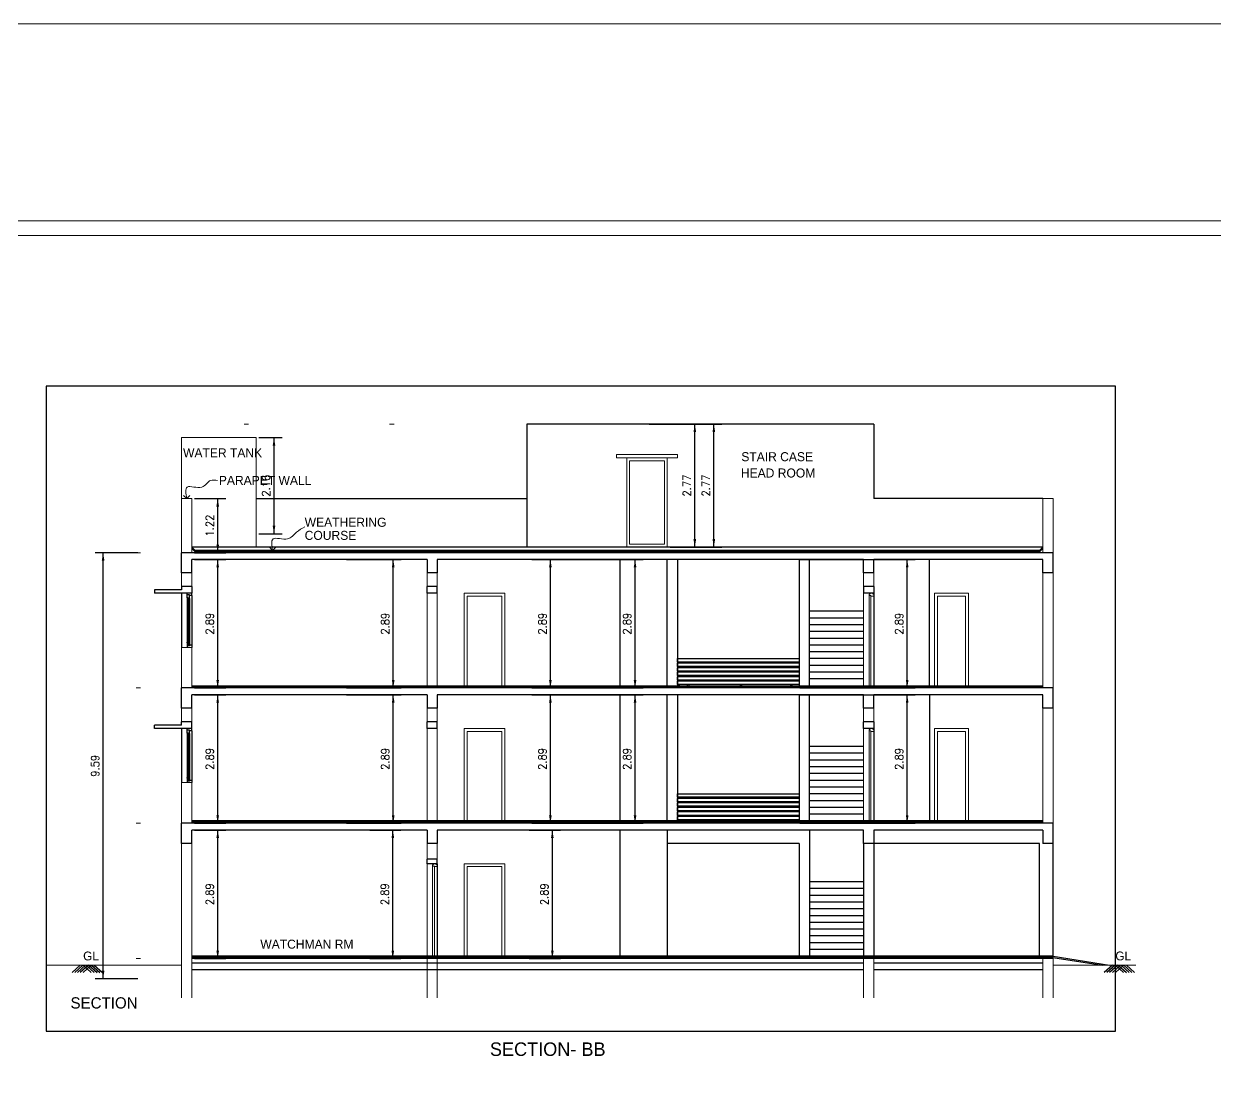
# Model space of a CAD drawing. Header units: metres. Extents: x -892 to 936, y 804 to 869.
# Drawn here: x 867.35 to 894.15, y 844.91 to 868.54 of the extents above; entities that cross this region are included whole.
import ezdxf
from ezdxf.enums import TextEntityAlignment as Align

# ---------------------------------------------------------------- set-up
doc = ezdxf.new("R2010")
doc.units = ezdxf.units.M
doc.header["$MEASUREMENT"] = 0
doc.linetypes.add('DASHED', pattern=[19.05, 12.7, -6.35])
doc.linetypes.add('DOT2', pattern=[3.175, 0, -3.175])
doc.layers.get('0').update_dxf_attribs({"lineweight": 0})
for name, color, linetype in [('BLK_1_FLR_0_REGULAR_ROOM_1', 117, 'Continuous'), ('BLK_1_FLR_0_REGULAR_ROOM_2', 117, 'Continuous'), ('BLK_1_FLR_0_REGULAR_ROOM_3', 117, 'Continuous'), ('BLK_1_FLR_1_AC_ROOM_1', 117, 'Continuous'), ('BLK_1_FLR_1_AC_ROOM_2', 117, 'Continuous'), ('BLK_1_FLR_1_REGULAR_ROOM_1', 117, 'Continuous'), ('BLK_1_FLR_1_WC_BATH_HT', 223, 'Continuous'), ('BLK_1_FLR_2_AC_ROOM_1', 117, 'Continuous'), ('BLK_1_FLR_2_AC_ROOM_2', 117, 'Continuous'), ('BLK_1_FLR_2_REGULAR_ROOM_1', 117, 'Continuous'), ('BLK_1_FLR_2_WC_BATH_HT', 223, 'Continuous'), ('BLK_1_HT_OF_BLDG', 5, 'Continuous'), ('BLK_1_PARAPET_HT', 233, 'Continuous'), ('BLK_1_ROOF_WATER_TANK_HT', 235, 'Continuous'), ('BLK_1_SECTION', 66, 'Continuous'), ('BLK_1_STAIR_HEADROOM', 55, 'Continuous'), ('COLUMN', 2, 'Continuous'), ('elev 1', 251, 'Continuous'), ('Elevaattiioonn', 251, 'Continuous'), ('floor finish', 251, 'Continuous'), ('glass', 4, 'Continuous'), ('RAILING', 251, 'Continuous'), ('RCC', 2, 'Continuous'), ('SCH.TEXT', 7, 'DASHED'), ('STEPS', 250, 'Continuous'), ('WIN', 252, 'Continuous')]:
    doc.layers.add(name, color=color, linetype=linetype)
for name, color, linetype, lineweight in [('BLK_1_FLR_1_KITCHE', 163, 'Continuous', 0), ('BLK_1_FLR_2_KITCHEN', 163, 'Continuous', 0), ('BLK_1_MUMTY_HT', 83, 'Continuous', 0), ('DIM', 3, 'Continuous', 0), ('DOOR', 8, 'Continuous', 0), ('ELEV', 252, 'Continuous', 0), ('TEXT', 7, 'Continuous', 0), ('TITLE', 222, 'Continuous', 0), ('wall', 7, 'Continuous', 0)]:
    doc.layers.add(name, color=color, linetype=linetype, lineweight=lineweight)
doc.styles.add('dm', font='dm')
doc.styles.add('ed', font='ed')
doc.styles.get("Standard").update_dxf_attribs({"font": 'standard'})
doc.styles.add('uatext', font='uatext')
doc.styles.add('usa text', font='usa text')
doc.dimstyles.get("Standard").update_dxf_attribs({"dimtxt": 0.18, "dimasz": 0.18, "dimexe": 0.18, "dimexo": 0.0625, "dimgap": 0.09, "dimtad": 0, "dimtoh": 1, "dimzin": 0, "dimdsep": 46, "dimtxsty": 'dm', "dimcen": 0.09, "dimadec": 0, "dimazin": 0, "dimtfac": 1, "dimtdec": 4, "dimtofl": 0, "dimtmove": 0, "dimatfit": 3, "dimfxl": 0, "dimtolj": 1, "dimtzin": 0, "dimarcsym": 0})

# ---------------------------------------------------------------- blocks, each defined once
blk = doc.blocks.new('A$C78393082')
at = {"layer": 'wall', "color": 45}
for points in [[(2.24, 0), (0.25, 1.99)], [(2.24, 0), (4.23, 1.99)]]:
    blk.add_lwpolyline(points, dxfattribs=at)
blk = doc.blocks.new('imaxhinge')
at = {"layer": 'wall', "color": 250}
for p, q in [((0, 0.4), (-6, 0.4)), ((-6, 0.4), (-6, -0.4)), ((-0.1, 0.4), (-0.1, -0.4)), ((0, 0.4), (0, -0.4)), ((0, -0.4), (-6, -0.4))]:
    blk.add_line(p, q, dxfattribs=at)
blk = doc.blocks.new('*D314')
at = {"layer": 'BLK_1_HT_OF_BLDG', "color": 0, "linetype": 'ByBlock', "lineweight": -2}
for p, q in [((869.913, 856.632), (868.952, 856.632)), ((869.132, 847.039), (869.132, 856.632)), ((869.913, 847.039), (868.952, 847.039))]:
    blk.add_line(p, q, dxfattribs=at)
for points in [[(869.132, 856.632), (869.162, 856.452), (869.102, 856.452)], [(869.132, 847.039), (869.102, 847.219), (869.162, 847.219)]]:
    blk.add_solid(points, dxfattribs=at)
at = {"layer": 'BLK_1_HT_OF_BLDG', "color": 0, "linetype": 'Continuous', "lineweight": -2, "insert": (868.952, 851.835), "char_height": 0.18, "width": 0.42, "attachment_point": 5, "rotation": 90}
blk.add_mtext('9.59', dxfattribs=at)
blk = doc.blocks.new('*D187')
at = {"layer": 'BLK_1_STAIR_HEADROOM', "color": 0, "linetype": 'ByBlock', "lineweight": -2}
for p, q in [((881.887, 859.525), (882.624, 859.525)), ((882.444, 856.759), (882.444, 859.525)), ((881.887, 856.759), (882.624, 856.759))]:
    blk.add_line(p, q, dxfattribs=at)
for points in [[(882.444, 859.525), (882.474, 859.345), (882.414, 859.345)], [(882.444, 856.759), (882.414, 856.939), (882.474, 856.939)]]:
    blk.add_solid(points, dxfattribs=at)
at = {"layer": 'BLK_1_STAIR_HEADROOM', "color": 0, "linetype": 'Continuous', "lineweight": -2, "insert": (882.264, 858.142), "char_height": 0.18, "width": 0.42, "attachment_point": 5, "rotation": 90}
blk.add_mtext('2.77', dxfattribs=at)
blk = doc.blocks.new('*D295')
at = {"layer": 'BLK_1_FLR_0_REGULAR_ROOM_1', "color": 0, "linetype": 'ByBlock', "lineweight": -2}
for p, q in [((871.19, 850.389), (871.89, 850.389)), ((871.71, 847.496), (871.71, 850.389)), ((871.19, 847.496), (871.89, 847.496))]:
    blk.add_line(p, q, dxfattribs=at)
for points in [[(871.71, 850.389), (871.74, 850.209), (871.68, 850.209)], [(871.71, 847.496), (871.68, 847.676), (871.74, 847.676)]]:
    blk.add_solid(points, dxfattribs=at)
at = {"layer": 'BLK_1_FLR_0_REGULAR_ROOM_1', "color": 0, "linetype": 'Continuous', "lineweight": -2, "insert": (871.53, 848.942), "char_height": 0.18, "width": 0.42, "attachment_point": 5, "rotation": 90}
blk.add_mtext('2.89', dxfattribs=at)
blk = doc.blocks.new('*D56')
at = {"layer": 'BLK_1_FLR_1_REGULAR_ROOM_1', "color": 0, "linetype": 'ByBlock', "lineweight": -2}
for p, q in [((871.19, 853.434), (871.89, 853.434)), ((871.71, 850.541), (871.71, 853.434)), ((871.19, 850.541), (871.89, 850.541))]:
    blk.add_line(p, q, dxfattribs=at)
for points in [[(871.71, 853.434), (871.74, 853.254), (871.68, 853.254)], [(871.71, 850.541), (871.68, 850.721), (871.74, 850.721)]]:
    blk.add_solid(points, dxfattribs=at)
at = {"layer": 'BLK_1_FLR_1_REGULAR_ROOM_1', "color": 0, "linetype": 'Continuous', "lineweight": -2, "insert": (871.53, 851.988), "char_height": 0.18, "width": 0.42, "attachment_point": 5, "rotation": 90}
blk.add_mtext('2.89', dxfattribs=at)
blk = doc.blocks.new('*D120')
at = {"layer": 'BLK_1_FLR_2_REGULAR_ROOM_1', "color": 0, "linetype": 'ByBlock', "lineweight": -2}
for p, q in [((871.19, 856.48), (871.89, 856.48)), ((871.71, 853.587), (871.71, 856.48)), ((871.19, 853.587), (871.89, 853.587))]:
    blk.add_line(p, q, dxfattribs=at)
for points in [[(871.71, 856.48), (871.74, 856.3), (871.68, 856.3)], [(871.71, 853.587), (871.68, 853.767), (871.74, 853.767)]]:
    blk.add_solid(points, dxfattribs=at)
at = {"layer": 'BLK_1_FLR_2_REGULAR_ROOM_1', "color": 0, "linetype": 'Continuous', "lineweight": -2, "insert": (871.53, 855.033), "char_height": 0.18, "width": 0.42, "attachment_point": 5, "rotation": 90}
blk.add_mtext('2.89', dxfattribs=at)
blk = doc.blocks.new('*D346')
at = {"layer": 'BLK_1_PARAPET_HT', "color": 0, "linetype": 'ByBlock', "lineweight": -2}
for p, q in [((871.19, 857.85), (871.89, 857.85)), ((871.71, 856.632), (871.71, 857.85)), ((871.19, 856.632), (871.89, 856.632))]:
    blk.add_line(p, q, dxfattribs=at)
for points in [[(871.71, 857.85), (871.74, 857.67), (871.68, 857.67)], [(871.71, 856.632), (871.68, 856.812), (871.74, 856.812)]]:
    blk.add_solid(points, dxfattribs=at)
at = {"layer": 'BLK_1_PARAPET_HT', "color": 0, "linetype": 'Continuous', "lineweight": -2, "insert": (871.53, 857.241), "char_height": 0.18, "width": 0.38, "attachment_point": 5, "rotation": 90}
blk.add_mtext('1.22', dxfattribs=at)
blk = doc.blocks.new('*D54')
at = {"layer": 'BLK_1_FLR_1_KITCHE', "color": 0, "linetype": 'ByBlock', "lineweight": -2}
for p, q in [((874.608, 853.434), (875.839, 853.434)), ((875.659, 850.541), (875.659, 853.434)), ((874.608, 850.541), (875.839, 850.541))]:
    blk.add_line(p, q, dxfattribs=at)
for points in [[(875.659, 853.434), (875.689, 853.254), (875.629, 853.254)], [(875.659, 850.541), (875.629, 850.721), (875.689, 850.721)]]:
    blk.add_solid(points, dxfattribs=at)
at = {"layer": 'BLK_1_FLR_1_KITCHE', "color": 0, "linetype": 'Continuous', "lineweight": -2, "insert": (875.479, 851.988), "char_height": 0.18, "width": 0.42, "attachment_point": 5, "rotation": 90}
blk.add_mtext('2.89', dxfattribs=at)
blk = doc.blocks.new('*D171')
at = {"layer": 'BLK_1_FLR_2_KITCHEN', "color": 0, "linetype": 'ByBlock', "lineweight": -2}
for p, q in [((874.608, 856.48), (875.839, 856.48)), ((875.659, 853.587), (875.659, 856.48)), ((874.608, 853.587), (875.839, 853.587))]:
    blk.add_line(p, q, dxfattribs=at)
for points in [[(875.659, 856.48), (875.689, 856.3), (875.629, 856.3)], [(875.659, 853.587), (875.629, 853.767), (875.689, 853.767)]]:
    blk.add_solid(points, dxfattribs=at)
at = {"layer": 'BLK_1_FLR_2_KITCHEN', "color": 0, "linetype": 'Continuous', "lineweight": -2, "insert": (875.479, 855.033), "char_height": 0.18, "width": 0.42, "attachment_point": 5, "rotation": 90}
blk.add_mtext('2.89', dxfattribs=at)
blk = doc.blocks.new('*D261')
at = {"layer": 'BLK_1_ROOF_WATER_TANK_HT', "color": 0, "linetype": 'ByBlock', "lineweight": -2}
for p, q in [((872.636, 859.221), (873.157, 859.221)), ((872.977, 857.059), (872.977, 859.221)), ((872.636, 857.059), (873.157, 857.059))]:
    blk.add_line(p, q, dxfattribs=at)
for points in [[(872.977, 859.221), (873.007, 859.041), (872.947, 859.041)], [(872.977, 857.059), (872.947, 857.239), (873.007, 857.239)]]:
    blk.add_solid(points, dxfattribs=at)
at = {"layer": 'BLK_1_ROOF_WATER_TANK_HT', "color": 0, "linetype": 'Continuous', "lineweight": -2, "insert": (872.797, 858.14), "char_height": 0.18, "width": 0.38, "attachment_point": 5, "rotation": 90}
blk.add_mtext('2.16', dxfattribs=at)
blk = doc.blocks.new('*D135')
at = {"layer": 'BLK_1_FLR_1_WC_BATH_HT', "color": 0, "linetype": 'ByBlock', "lineweight": -2}
for p, q in [((878.776, 853.434), (879.375, 853.434)), ((879.195, 850.541), (879.195, 853.434)), ((878.776, 850.541), (879.375, 850.541))]:
    blk.add_line(p, q, dxfattribs=at)
for points in [[(879.195, 853.434), (879.225, 853.254), (879.165, 853.254)], [(879.195, 850.541), (879.165, 850.721), (879.225, 850.721)]]:
    blk.add_solid(points, dxfattribs=at)
at = {"layer": 'BLK_1_FLR_1_WC_BATH_HT', "color": 0, "linetype": 'Continuous', "lineweight": -2, "insert": (879.015, 851.988), "char_height": 0.18, "width": 0.42, "attachment_point": 5, "rotation": 90}
blk.add_mtext('2.89', dxfattribs=at)
blk = doc.blocks.new('*D324')
at = {"layer": 'BLK_1_FLR_2_WC_BATH_HT', "color": 0, "linetype": 'ByBlock', "lineweight": -2}
for p, q in [((878.776, 856.48), (879.375, 856.48)), ((879.195, 853.587), (879.195, 856.48)), ((878.776, 853.587), (879.375, 853.587))]:
    blk.add_line(p, q, dxfattribs=at)
for points in [[(879.195, 856.48), (879.225, 856.3), (879.165, 856.3)], [(879.195, 853.587), (879.165, 853.767), (879.225, 853.767)]]:
    blk.add_solid(points, dxfattribs=at)
at = {"layer": 'BLK_1_FLR_2_WC_BATH_HT', "color": 0, "linetype": 'Continuous', "lineweight": -2, "insert": (879.015, 855.033), "char_height": 0.18, "width": 0.42, "attachment_point": 5, "rotation": 90}
blk.add_mtext('2.89', dxfattribs=at)
blk = doc.blocks.new('*D38')
at = {"layer": 'BLK_1_FLR_2_AC_ROOM_1', "color": 0, "linetype": 'ByBlock', "lineweight": -2}
for p, q in [((879.135, 856.48), (881.28, 856.48)), ((881.1, 853.587), (881.1, 856.48)), ((879.135, 853.587), (881.28, 853.587))]:
    blk.add_line(p, q, dxfattribs=at)
for points in [[(881.1, 856.48), (881.13, 856.3), (881.07, 856.3)], [(881.1, 853.587), (881.07, 853.767), (881.13, 853.767)]]:
    blk.add_solid(points, dxfattribs=at)
at = {"layer": 'BLK_1_FLR_2_AC_ROOM_1', "color": 0, "linetype": 'Continuous', "lineweight": -2, "insert": (880.92, 855.033), "char_height": 0.18, "width": 0.42, "attachment_point": 5, "rotation": 90}
blk.add_mtext('2.89', dxfattribs=at)
blk = doc.blocks.new('*D106')
at = {"layer": 'BLK_1_FLR_2_AC_ROOM_2', "color": 0, "linetype": 'ByBlock', "lineweight": -2}
for p, q in [((884.81, 856.48), (887.402, 856.48)), ((887.222, 853.587), (887.222, 856.48)), ((884.81, 853.587), (887.402, 853.587))]:
    blk.add_line(p, q, dxfattribs=at)
for points in [[(887.222, 856.48), (887.252, 856.3), (887.192, 856.3)], [(887.222, 853.587), (887.192, 853.767), (887.252, 853.767)]]:
    blk.add_solid(points, dxfattribs=at)
at = {"layer": 'BLK_1_FLR_2_AC_ROOM_2', "color": 0, "linetype": 'Continuous', "lineweight": -2, "insert": (887.042, 855.033), "char_height": 0.18, "width": 0.42, "attachment_point": 5, "rotation": 90}
blk.add_mtext('2.89', dxfattribs=at)
blk = doc.blocks.new('*D287')
at = {"layer": 'BLK_1_FLR_1_AC_ROOM_1', "color": 0, "linetype": 'ByBlock', "lineweight": -2}
for p, q in [((879.135, 853.434), (881.28, 853.434)), ((881.1, 850.541), (881.1, 853.434)), ((879.135, 850.541), (881.28, 850.541))]:
    blk.add_line(p, q, dxfattribs=at)
for points in [[(881.1, 853.434), (881.13, 853.254), (881.07, 853.254)], [(881.1, 850.541), (881.07, 850.721), (881.13, 850.721)]]:
    blk.add_solid(points, dxfattribs=at)
at = {"layer": 'BLK_1_FLR_1_AC_ROOM_1', "color": 0, "linetype": 'Continuous', "lineweight": -2, "insert": (880.92, 851.988), "char_height": 0.18, "width": 0.42, "attachment_point": 5, "rotation": 90}
blk.add_mtext('2.89', dxfattribs=at)
blk = doc.blocks.new('*D248')
at = {"layer": 'BLK_1_FLR_1_AC_ROOM_2', "color": 0, "linetype": 'ByBlock', "lineweight": -2}
for p, q in [((884.81, 853.434), (887.402, 853.434)), ((887.222, 850.541), (887.222, 853.434)), ((884.81, 850.541), (887.402, 850.541))]:
    blk.add_line(p, q, dxfattribs=at)
for points in [[(887.222, 853.434), (887.252, 853.254), (887.192, 853.254)], [(887.222, 850.541), (887.192, 850.721), (887.252, 850.721)]]:
    blk.add_solid(points, dxfattribs=at)
at = {"layer": 'BLK_1_FLR_1_AC_ROOM_2', "color": 0, "linetype": 'Continuous', "lineweight": -2, "insert": (887.042, 851.988), "char_height": 0.18, "width": 0.42, "attachment_point": 5, "rotation": 90}
blk.add_mtext('2.89', dxfattribs=at)
blk = doc.blocks.new('*D69')
at = {"layer": 'BLK_1_MUMTY_HT', "color": 0, "linetype": 'ByBlock', "lineweight": -2}
for p, q in [((881.415, 859.525), (883.052, 859.525)), ((882.872, 856.759), (882.872, 859.525)), ((881.887, 856.759), (883.052, 856.759))]:
    blk.add_line(p, q, dxfattribs=at)
for points in [[(882.872, 859.525), (882.902, 859.345), (882.842, 859.345)], [(882.872, 856.759), (882.842, 856.939), (882.902, 856.939)]]:
    blk.add_solid(points, dxfattribs=at)
at = {"layer": 'BLK_1_MUMTY_HT', "color": 0, "linetype": 'Continuous', "lineweight": -2, "insert": (882.692, 858.142), "char_height": 0.18, "width": 0.42, "attachment_point": 5, "rotation": 90}
blk.add_mtext('2.77', dxfattribs=at)
blk = doc.blocks.new('*D259')
at = {"layer": 'BLK_1_FLR_0_REGULAR_ROOM_2', "color": 0, "linetype": 'ByBlock', "lineweight": -2}
for p, q in [((875.13, 850.389), (875.83, 850.389)), ((875.65, 847.496), (875.65, 850.389)), ((875.13, 847.496), (875.83, 847.496))]:
    blk.add_line(p, q, dxfattribs=at)
for points in [[(875.65, 850.389), (875.68, 850.209), (875.62, 850.209)], [(875.65, 847.496), (875.62, 847.676), (875.68, 847.676)]]:
    blk.add_solid(points, dxfattribs=at)
at = {"layer": 'BLK_1_FLR_0_REGULAR_ROOM_2', "color": 0, "linetype": 'Continuous', "lineweight": -2, "insert": (875.47, 848.942), "char_height": 0.18, "width": 0.42, "attachment_point": 5, "rotation": 90}
blk.add_mtext('2.89', dxfattribs=at)
blk = doc.blocks.new('*D93')
at = {"layer": 'BLK_1_FLR_0_REGULAR_ROOM_3', "color": 0, "linetype": 'ByBlock', "lineweight": -2}
for p, q in [((878.719, 850.389), (879.419, 850.389)), ((879.239, 847.496), (879.239, 850.389)), ((878.719, 847.496), (879.419, 847.496))]:
    blk.add_line(p, q, dxfattribs=at)
for points in [[(879.239, 850.389), (879.269, 850.209), (879.209, 850.209)], [(879.239, 847.496), (879.209, 847.676), (879.269, 847.676)]]:
    blk.add_solid(points, dxfattribs=at)
at = {"layer": 'BLK_1_FLR_0_REGULAR_ROOM_3', "color": 0, "linetype": 'Continuous', "lineweight": -2, "insert": (879.059, 848.942), "char_height": 0.18, "width": 0.42, "attachment_point": 5, "rotation": 90}
blk.add_mtext('2.89', dxfattribs=at)

msp = doc.modelspace()

# ---------------------------------------------------------------- linework, layer by layer
at = {"color": 251, "linetype": 'DOT2'}
for p, q in [((878.952, 859.525), (869.876, 859.525)), ((869.876, 856.632), (882.048, 856.632)), ((869.876, 853.587), (882.053, 853.587)), ((869.876, 850.541), (882.053, 850.541)), ((869.876, 847.496), (882.053, 847.496))]:
    msp.add_line(p, q, dxfattribs=at)
at = {"linetype": 'ByBlock'}
msp.add_lwpolyline([(843.804, 804.442), (936.032, 804.442), (936.032, 868.537), (843.804, 868.537)], close=True, dxfattribs=at)
at = {"layer": 'BLK_1_SECTION', "linetype": 'ByBlock'}
msp.add_lwpolyline([(867.852, 845.861), (891.906, 845.861), (891.906, 860.382), (867.852, 860.382)], close=True, dxfattribs=at)
at = {"layer": 'COLUMN'}
for p, q in [((868.618, 847.343), (868.435, 847.178)), ((868.678, 847.343), (868.494, 847.178)), ((868.737, 847.343), (868.554, 847.178)), ((868.802, 847.343), (868.618, 847.178)), ((868.867, 847.343), (868.683, 847.178)), ((868.683, 847.343), (868.867, 847.178)), ((868.748, 847.343), (868.931, 847.178)), ((868.813, 847.343), (868.996, 847.178)), ((868.872, 847.343), (869.055, 847.178)), ((868.931, 847.343), (869.115, 847.178)), ((891.84, 847.343), (891.657, 847.178)), ((891.9, 847.343), (891.716, 847.178)), ((891.959, 847.343), (891.775, 847.178)), ((892.024, 847.343), (891.84, 847.178)), ((892.088, 847.343), (891.905, 847.178)), ((891.905, 847.343), (892.088, 847.178)), ((891.97, 847.343), (892.153, 847.178)), ((892.034, 847.343), (892.218, 847.178)), ((892.094, 847.343), (892.277, 847.178)), ((892.153, 847.343), (892.336, 847.178))]:
    msp.add_line(p, q, dxfattribs=at)
at = {"layer": 'DIM', "color": 8}
for points, knots in [([(871.013, 857.85), (870.995, 857.962), (870.955, 858.215), (871.372, 858.009), (871.509, 858.293), (871.653, 858.264), (871.709, 858.253)], [0, 0, 0, 0, 0.2576884, 0.5866036, 0.8367123, 0.9931746, 0.9931746, 0.9931746, 0.9931746]), ([(872.944, 856.683), (872.927, 856.793), (872.887, 857.044), (873.297, 856.861), (873.467, 857.101), (873.603, 857.178), (873.667, 857.215)], [0, 0, 0, 0, 0.257688, 0.586604, 0.836712, 1.058744, 1.058744, 1.058744, 1.058744])]:
    msp.add_open_spline(points, degree=3, knots=knots, dxfattribs=at)
at = {"layer": 'DOOR', "color": 56}
for p, q in [((881.824, 858.764), (880.911, 858.764)), ((881.761, 858.7), (880.974, 858.7))]:
    msp.add_line(p, q, dxfattribs=at)
at = {"layer": 'DOOR', "color": 56, "linetype": 'ByBlock'}
for p, q in [((880.911, 858.764), (880.911, 856.759)), ((881.824, 858.764), (881.824, 856.759)), ((880.974, 858.7), (880.974, 856.822)), ((881.761, 858.7), (881.761, 856.822)), ((881.761, 856.822), (880.974, 856.822))]:
    msp.add_line(p, q, dxfattribs=at)
at = {"layer": 'DOOR'}
for p, q in [((876.419, 853.637), (876.419, 855.718)), ((876.647, 853.637), (876.647, 855.718)), ((878.17, 855.718), (877.256, 855.718)), ((878.106, 855.655), (877.32, 855.655)), ((886.24, 855.718), (886.24, 853.637)), ((886.367, 853.637), (886.367, 855.699)), ((886.405, 855.666), (886.367, 855.666)), ((886.405, 855.666), (886.405, 853.637)), ((876.419, 850.592), (876.419, 852.673)), ((876.647, 850.592), (876.647, 852.673)), ((878.17, 852.673), (877.256, 852.673)), ((878.106, 852.61), (877.32, 852.61)), ((886.24, 850.592), (886.24, 852.673)), ((886.367, 850.592), (886.367, 852.654)), ((886.405, 852.621), (886.367, 852.621)), ((886.405, 852.621), (886.405, 850.592)), ((876.419, 847.565), (876.419, 849.628)), ((876.546, 847.546), (876.546, 849.608)), ((876.584, 849.575), (876.546, 849.575)), ((876.584, 849.575), (876.584, 847.546)), ((878.17, 849.628), (877.256, 849.628)), ((878.106, 849.564), (877.32, 849.564))]:
    msp.add_line(p, q, dxfattribs=at)
at = {"layer": 'DOOR', "linetype": 'ByBlock'}
for p, q in [((877.256, 855.718), (877.256, 853.637)), ((877.32, 855.655), (877.32, 853.637)), ((878.106, 855.655), (878.106, 853.637)), ((878.17, 855.718), (878.17, 853.637)), ((888.6, 855.718), (887.839, 855.718)), ((887.839, 855.718), (887.839, 853.637)), ((888.537, 855.655), (887.903, 855.655)), ((887.903, 855.655), (887.903, 853.637)), ((888.537, 855.655), (888.537, 853.637)), ((888.6, 855.718), (888.6, 853.637)), ((877.256, 852.673), (877.256, 850.592)), ((877.32, 852.61), (877.32, 850.592)), ((878.106, 852.61), (878.106, 850.592)), ((878.17, 852.673), (878.17, 850.592)), ((888.6, 852.673), (887.839, 852.673)), ((887.839, 852.673), (887.839, 850.592)), ((888.537, 852.61), (887.903, 852.61)), ((887.903, 852.61), (887.903, 850.592)), ((888.537, 852.61), (888.537, 850.592)), ((888.6, 852.673), (888.6, 850.592)), ((877.256, 849.628), (877.256, 847.546)), ((877.32, 849.564), (877.32, 847.546)), ((878.106, 849.564), (878.106, 847.546)), ((878.17, 849.628), (878.17, 847.546))]:
    msp.add_line(p, q, dxfattribs=at)
at = {"layer": 'DOOR', "color": 205}
for points in [[(886.386, 855.699), (886.367, 855.699), (886.367, 855.668), (886.407, 855.668), (886.407, 855.655), (886.469, 855.655), (886.469, 855.718), (886.465, 855.718), (886.446, 855.699), (886.446, 855.718), (886.373, 855.718)], [(886.386, 852.654), (886.367, 852.654), (886.367, 852.622), (886.407, 852.622), (886.407, 852.61), (886.469, 852.61), (886.469, 852.673), (886.465, 852.673), (886.446, 852.654), (886.446, 852.673), (886.373, 852.673)], [(876.565, 849.608), (876.546, 849.608), (876.546, 849.577), (876.585, 849.577), (876.585, 849.564), (876.647, 849.564), (876.647, 849.628), (876.644, 849.628), (876.625, 849.608), (876.625, 849.628), (876.552, 849.628)]]:
    msp.add_lwpolyline(points, close=True, dxfattribs=at)
at = {"layer": 'ELEV', "color": 56}
for p in [(872.574, 859.221), (870.899, 857.85)]:
    msp.add_line(p, (870.899, 859.221), dxfattribs=at)
at = {"layer": 'ELEV', "color": 56, "linetype": 'ByBlock'}
msp.add_line((872.574, 859.221), (872.574, 856.759), dxfattribs=at)
at = {"layer": 'elev 1', "color": 205}
msp.add_line((886.469, 859.525), (878.665, 859.525), dxfattribs=at)
at = {"layer": 'elev 1', "color": 205, "linetype": 'ByBlock'}
for p, q in [((878.665, 859.525), (878.665, 856.759)), ((886.469, 859.525), (886.469, 857.85)), ((890.275, 857.85), (886.469, 857.85)), ((881.824, 853.587), (881.824, 856.48)), ((882.053, 856.48), (882.053, 853.637)), ((884.794, 856.48), (884.794, 853.637)), ((885.022, 853.587), (885.022, 856.48)), ((881.824, 850.541), (881.824, 853.434)), ((882.053, 853.434), (882.053, 850.592)), ((884.794, 853.434), (884.794, 850.592)), ((885.022, 850.541), (885.022, 853.434))]:
    msp.add_line(p, q, dxfattribs=at)
at = {"layer": 'elev 1'}
for p, q in [((872.574, 857.85), (878.665, 857.85)), ((885.022, 850.389), (885.022, 847.546)), ((884.794, 850.084), (884.794, 847.546)), ((886.24, 850.084), (886.24, 847.546)), ((886.469, 850.084), (886.469, 847.546)), ((890.199, 847.546), (890.199, 850.084)), ((890.504, 847.546), (890.504, 850.084))]:
    msp.add_line(p, q, dxfattribs=at)
at = {"layer": 'elev 1', "color": 56}
msp.add_line((890.275, 856.759), (871.127, 856.759), dxfattribs=at)
at = {"layer": 'elev 1', "color": 251, "linetype": 'ByBlock'}
for p, q in [((880.758, 856.48), (880.758, 853.637)), ((887.725, 853.637), (887.725, 856.48)), ((880.758, 853.434), (880.758, 850.592)), ((887.725, 853.434), (887.725, 850.592)), ((880.758, 850.389), (880.758, 847.546))]:
    msp.add_line(p, q, dxfattribs=at)
at = {"layer": 'elev 1', "color": 251}
for p, q in [((882.406, 853.637), (884.794, 853.637)), ((882.406, 850.592), (884.794, 850.592))]:
    msp.add_line(p, q, dxfattribs=at)
at = {"layer": 'elev 1', "color": 250, "linetype": 'ByBlock'}
for p, q in [((881.824, 850.389), (881.824, 847.546)), ((890.199, 850.084), (886.469, 850.084))]:
    msp.add_line(p, q, dxfattribs=at)
at = {"layer": 'elev 1', "linetype": 'ByBlock'}
msp.add_line((884.794, 850.084), (881.824, 850.084), dxfattribs=at)
at = {"layer": 'Elevaattiioonn', "color": 250}
for p, q in [((886.469, 855.718), (886.469, 853.637)), ((886.469, 852.673), (886.469, 850.592)), ((876.647, 849.628), (876.647, 847.546))]:
    msp.add_line(p, q, dxfattribs=at)
at = {"layer": 'floor finish'}
for p, q in [((871.203, 856.683), (871.127, 856.759)), ((871.193, 856.657), (871.127, 856.723)), ((890.21, 856.657), (871.193, 856.657)), ((890.199, 856.683), (871.203, 856.683)), ((890.199, 856.683), (890.275, 856.759)), ((890.21, 856.657), (890.275, 856.723)), ((871.127, 853.637), (890.275, 853.637)), ((871.127, 853.612), (890.275, 853.612)), ((890.275, 850.592), (871.127, 850.592)), ((890.275, 850.567), (871.127, 850.567)), ((890.504, 847.546), (871.127, 847.546)), ((890.504, 847.521), (871.127, 847.521)), ((890.5, 847.521), (891.614, 847.343)), ((890.504, 847.546), (891.775, 847.343))]:
    msp.add_line(p, q, dxfattribs=at)
at = {"layer": 'glass'}
for p, q in [((871.039, 855.617), (871.039, 854.602)), ((871.039, 855.617), (871.045, 855.617)), ((871.045, 855.617), (871.045, 854.602)), ((871.039, 854.602), (871.045, 854.602)), ((871.039, 852.571), (871.039, 851.556)), ((871.039, 852.571), (871.045, 852.571)), ((871.045, 852.571), (871.045, 851.556)), ((871.039, 851.556), (871.045, 851.556))]:
    msp.add_line(p, q, dxfattribs=at)
at = {"layer": 'RAILING', "color": 36}
for p, q in [((882.053, 854.246), (884.794, 854.246)), ((882.053, 854.17), (882.053, 854.246)), ((884.794, 854.17), (882.053, 854.17)), ((882.053, 854.069), (882.053, 854.145)), ((884.794, 854.145), (882.053, 854.145)), ((884.794, 854.069), (882.053, 854.069)), ((882.053, 853.967), (882.053, 854.043)), ((884.794, 854.043), (882.053, 854.043)), ((884.794, 853.967), (882.053, 853.967)), ((882.053, 853.866), (882.053, 853.942)), ((884.794, 853.942), (882.053, 853.942)), ((884.794, 853.866), (882.053, 853.866)), ((882.053, 853.764), (882.053, 853.84)), ((884.794, 853.84), (882.053, 853.84)), ((884.794, 853.764), (882.053, 853.764)), ((882.053, 853.663), (882.053, 853.739)), ((884.794, 853.739), (882.053, 853.739)), ((884.794, 853.663), (882.053, 853.663)), ((882.053, 851.201), (884.794, 851.201)), ((882.053, 851.125), (882.053, 851.201)), ((884.794, 851.125), (882.053, 851.125)), ((882.053, 851.023), (882.053, 851.099)), ((884.794, 851.099), (882.053, 851.099)), ((884.794, 851.023), (882.053, 851.023)), ((882.053, 850.922), (882.053, 850.998)), ((884.794, 850.998), (882.053, 850.998)), ((884.794, 850.922), (882.053, 850.922)), ((882.053, 850.82), (882.053, 850.896)), ((884.794, 850.896), (882.053, 850.896)), ((884.794, 850.82), (882.053, 850.82)), ((882.053, 850.719), (882.053, 850.795)), ((884.794, 850.795), (882.053, 850.795)), ((884.794, 850.719), (882.053, 850.719)), ((882.053, 850.617), (882.053, 850.693)), ((884.794, 850.693), (882.053, 850.693)), ((884.794, 850.617), (882.053, 850.617))]:
    msp.add_line(p, q, dxfattribs=at)
at = {"layer": 'RAILING', "color": 250}
for p, q in [((882.072, 854.145), (882.072, 854.17)), ((882.072, 854.043), (882.072, 854.069)), ((882.072, 853.942), (882.072, 853.967)), ((882.103, 854.145), (882.103, 854.17)), ((882.103, 854.043), (882.103, 854.069)), ((882.103, 853.942), (882.103, 853.967)), ((882.072, 853.84), (882.072, 853.866)), ((882.072, 853.739), (882.072, 853.764)), ((882.103, 853.84), (882.103, 853.866)), ((882.103, 853.739), (882.103, 853.764)), ((882.072, 853.637), (882.072, 853.663)), ((882.103, 853.637), (882.103, 853.663)), ((882.072, 851.099), (882.072, 851.125)), ((882.072, 850.998), (882.072, 851.023)), ((882.103, 851.099), (882.103, 851.125)), ((882.103, 850.998), (882.103, 851.023)), ((882.072, 850.896), (882.072, 850.922)), ((882.072, 850.795), (882.072, 850.82)), ((882.072, 850.693), (882.072, 850.719)), ((882.103, 850.896), (882.103, 850.922)), ((882.103, 850.795), (882.103, 850.82)), ((882.103, 850.693), (882.103, 850.719)), ((882.072, 850.592), (882.072, 850.617)), ((882.103, 850.592), (882.103, 850.617))]:
    msp.add_line(p, q, dxfattribs=at)
at = {"layer": 'RAILING', "color": 252}
for p, q in [((882.275, 854.17), (882.275, 854.145)), ((882.275, 854.069), (882.275, 854.043)), ((882.275, 853.967), (882.275, 853.942)), ((882.307, 854.17), (882.307, 854.145)), ((882.307, 854.069), (882.307, 854.043)), ((882.307, 853.967), (882.307, 853.942)), ((883.464, 854.17), (883.464, 854.145)), ((883.464, 854.069), (883.464, 854.043)), ((883.464, 853.967), (883.464, 853.942)), ((883.496, 854.17), (883.496, 854.145)), ((883.496, 854.069), (883.496, 854.043)), ((883.496, 853.967), (883.496, 853.942)), ((884.597, 854.17), (884.597, 854.145)), ((884.597, 854.069), (884.597, 854.043)), ((884.597, 853.967), (884.597, 853.942)), ((884.629, 854.17), (884.629, 854.145)), ((884.629, 854.069), (884.629, 854.043)), ((884.629, 853.967), (884.629, 853.942)), ((882.275, 853.866), (882.275, 853.84)), ((882.275, 853.764), (882.275, 853.739)), ((882.307, 853.866), (882.307, 853.84)), ((882.307, 853.764), (882.307, 853.739)), ((883.464, 853.866), (883.464, 853.84)), ((883.464, 853.764), (883.464, 853.739)), ((883.496, 853.866), (883.496, 853.84)), ((883.496, 853.764), (883.496, 853.739)), ((884.597, 853.866), (884.597, 853.84)), ((884.597, 853.764), (884.597, 853.739)), ((884.629, 853.866), (884.629, 853.84)), ((884.629, 853.764), (884.629, 853.739)), ((882.275, 853.663), (882.275, 853.637)), ((882.307, 853.663), (882.307, 853.637)), ((883.464, 853.663), (883.464, 853.637)), ((883.496, 853.663), (883.496, 853.637)), ((884.597, 853.663), (884.597, 853.637)), ((884.629, 853.663), (884.629, 853.637)), ((882.275, 851.125), (882.275, 851.099)), ((882.275, 851.023), (882.275, 850.998)), ((882.307, 851.125), (882.307, 851.099)), ((882.307, 851.023), (882.307, 850.998)), ((883.464, 851.125), (883.464, 851.099)), ((883.464, 851.023), (883.464, 850.998)), ((883.496, 851.125), (883.496, 851.099)), ((883.496, 851.023), (883.496, 850.998)), ((884.597, 851.125), (884.597, 851.099)), ((884.597, 851.023), (884.597, 850.998)), ((884.629, 851.125), (884.629, 851.099)), ((884.629, 851.023), (884.629, 850.998)), ((882.275, 850.922), (882.275, 850.896)), ((882.275, 850.82), (882.275, 850.795)), ((882.275, 850.719), (882.275, 850.693)), ((882.307, 850.922), (882.307, 850.896)), ((882.307, 850.82), (882.307, 850.795)), ((882.307, 850.719), (882.307, 850.693)), ((883.464, 850.922), (883.464, 850.896)), ((883.464, 850.82), (883.464, 850.795)), ((883.464, 850.719), (883.464, 850.693)), ((883.496, 850.922), (883.496, 850.896)), ((883.496, 850.82), (883.496, 850.795)), ((883.496, 850.719), (883.496, 850.693)), ((884.597, 850.922), (884.597, 850.896)), ((884.597, 850.82), (884.597, 850.795)), ((884.597, 850.719), (884.597, 850.693)), ((884.629, 850.922), (884.629, 850.896)), ((884.629, 850.82), (884.629, 850.795)), ((884.629, 850.719), (884.629, 850.693)), ((882.275, 850.617), (882.275, 850.592)), ((882.307, 850.617), (882.307, 850.592)), ((883.464, 850.617), (883.464, 850.592)), ((883.496, 850.617), (883.496, 850.592)), ((884.597, 850.617), (884.597, 850.592)), ((884.629, 850.617), (884.629, 850.592))]:
    msp.add_line(p, q, dxfattribs=at)
at = {"layer": 'RCC'}
for p, q in [((890.504, 856.632), (870.899, 856.632)), ((870.899, 856.175), (870.899, 856.632)), ((890.504, 856.175), (890.504, 856.632)), ((876.419, 856.48), (871.127, 856.48)), ((871.127, 856.175), (871.127, 856.48)), ((876.419, 856.48), (876.419, 856.175)), ((886.24, 856.48), (876.647, 856.48)), ((876.647, 856.48), (876.647, 856.175)), ((886.24, 856.175), (886.24, 856.48)), ((890.275, 856.48), (886.469, 856.48)), ((886.469, 856.175), (886.469, 856.48)), ((890.275, 856.175), (890.275, 856.48)), ((871.127, 856.175), (870.899, 856.175)), ((876.647, 856.175), (876.419, 856.175)), ((886.469, 856.175), (886.24, 856.175)), ((890.504, 856.175), (890.275, 856.175)), ((871.127, 855.871), (870.899, 855.871)), ((870.899, 855.871), (870.899, 855.795)), ((871.127, 855.871), (871.127, 855.718)), ((876.419, 855.718), (876.419, 855.871)), ((876.647, 855.871), (876.419, 855.871)), ((876.647, 855.718), (876.647, 855.871)), ((886.469, 855.871), (886.24, 855.871)), ((886.24, 855.871), (886.24, 855.718)), ((886.469, 855.871), (886.469, 855.718)), ((870.899, 855.795), (870.29, 855.795)), ((870.29, 855.795), (870.29, 855.718)), ((871.127, 855.718), (870.29, 855.718)), ((876.647, 855.718), (876.419, 855.718)), ((886.469, 855.718), (886.24, 855.718)), ((890.504, 853.587), (870.899, 853.587)), ((870.899, 853.13), (870.899, 853.587)), ((876.419, 853.434), (871.127, 853.434)), ((871.127, 853.13), (871.127, 853.434)), ((876.419, 853.434), (876.419, 853.13)), ((886.24, 853.434), (876.647, 853.434)), ((876.647, 853.434), (876.647, 853.13)), ((886.24, 853.13), (886.24, 853.434)), ((890.275, 853.434), (886.469, 853.434)), ((886.469, 853.13), (886.469, 853.434)), ((890.275, 853.13), (890.275, 853.434)), ((890.504, 853.13), (890.504, 853.587)), ((871.127, 853.13), (870.899, 853.13)), ((876.647, 853.13), (876.419, 853.13)), ((886.469, 853.13), (886.24, 853.13)), ((890.504, 853.13), (890.275, 853.13)), ((870.899, 852.749), (870.29, 852.749)), ((870.29, 852.673), (870.29, 852.749)), ((871.127, 852.673), (870.29, 852.673)), ((871.127, 852.825), (870.899, 852.825)), ((870.899, 852.749), (870.899, 852.825)), ((871.127, 852.673), (871.127, 852.825)), ((876.647, 852.825), (876.419, 852.825)), ((876.419, 852.673), (876.419, 852.825)), ((876.647, 852.673), (876.419, 852.673)), ((876.647, 852.673), (876.647, 852.825)), ((886.469, 852.825), (886.24, 852.825)), ((886.24, 852.673), (886.24, 852.825)), ((886.469, 852.673), (886.24, 852.673)), ((886.469, 852.825), (886.469, 852.673)), ((890.504, 850.541), (870.899, 850.541)), ((870.899, 850.084), (870.899, 850.541)), ((890.504, 850.084), (890.504, 850.541)), ((876.419, 850.389), (871.127, 850.389)), ((871.127, 850.084), (871.127, 850.389)), ((876.419, 850.389), (876.419, 850.084)), ((886.24, 850.389), (876.647, 850.389)), ((876.647, 850.389), (876.647, 850.084)), ((886.24, 850.084), (886.24, 850.389)), ((890.275, 850.389), (886.469, 850.389)), ((886.469, 850.389), (886.469, 850.084)), ((890.275, 850.389), (890.275, 850.084)), ((871.127, 850.084), (870.899, 850.084)), ((876.647, 850.084), (876.419, 850.084)), ((886.469, 850.084), (886.24, 850.084)), ((890.504, 850.084), (890.275, 850.084)), ((876.647, 849.729), (876.419, 849.729)), ((876.419, 849.628), (876.419, 849.729)), ((876.647, 849.628), (876.647, 849.729)), ((876.647, 849.628), (876.419, 849.628)), ((886.24, 847.496), (871.127, 847.496)), ((886.24, 847.394), (871.127, 847.394)), ((886.24, 847.242), (871.127, 847.242)), ((890.275, 847.496), (886.469, 847.496)), ((890.275, 847.394), (886.469, 847.394)), ((890.275, 847.242), (886.469, 847.242))]:
    msp.add_line(p, q, dxfattribs=at)
at = {"layer": 'STEPS', "color": 251}
for p, q in [((886.24, 855.312), (885.022, 855.312)), ((886.24, 855.16), (885.022, 855.16)), ((886.24, 855.008), (885.022, 855.008)), ((886.24, 854.856), (885.022, 854.856)), ((886.24, 854.703), (885.022, 854.703)), ((886.24, 854.551), (885.022, 854.551)), ((886.24, 854.399), (885.022, 854.399)), ((886.24, 854.246), (885.022, 854.246)), ((886.24, 854.094), (885.022, 854.094)), ((886.24, 853.942), (885.022, 853.942)), ((886.24, 853.79), (885.022, 853.79)), ((886.24, 852.267), (885.022, 852.267)), ((886.24, 852.115), (885.022, 852.115)), ((886.24, 851.962), (885.022, 851.962)), ((886.24, 851.81), (885.022, 851.81)), ((886.24, 851.658), (885.022, 851.658)), ((886.24, 851.506), (885.022, 851.506)), ((886.24, 851.353), (885.022, 851.353)), ((886.24, 851.201), (885.022, 851.201)), ((886.24, 851.049), (885.022, 851.049)), ((886.24, 850.896), (885.022, 850.896)), ((886.24, 850.744), (885.022, 850.744)), ((886.24, 849.221), (885.022, 849.221)), ((886.24, 849.069), (885.022, 849.069)), ((886.24, 848.917), (885.022, 848.917)), ((886.24, 848.765), (885.022, 848.765)), ((886.24, 848.612), (885.022, 848.612)), ((886.24, 848.46), (885.022, 848.46)), ((886.24, 848.308), (885.022, 848.308)), ((886.24, 848.156), (885.022, 848.156)), ((886.24, 848.003), (885.022, 848.003)), ((886.24, 847.851), (885.022, 847.851)), ((886.24, 847.699), (885.022, 847.699))]:
    msp.add_line(p, q, dxfattribs=at)
at = {"layer": 'TITLE'}
for p, q in [((870.899, 847.343), (867.871, 847.343)), ((890.504, 847.343), (892.364, 847.343))]:
    msp.add_line(p, q, dxfattribs=at)
at = {"layer": 'TITLE', "color": 0}
for points in [[(849.204, 864.1), (932.374, 864.1), (932.374, 810.782), (849.204, 810.782)], [(849.531, 863.773), (932.047, 863.773), (932.047, 811.109), (849.531, 811.109)]]:
    msp.add_lwpolyline(points, close=True, dxfattribs=at)
at = {"layer": 'wall', "color": 205}
for p, q in [((880.682, 858.764), (880.682, 858.84)), ((882.053, 858.84), (880.682, 858.84)), ((882.053, 858.764), (880.682, 858.764)), ((882.053, 858.764), (882.053, 858.84))]:
    msp.add_line(p, q, dxfattribs=at)
at = {"layer": 'wall'}
for p, q in [((871.127, 857.85), (870.899, 857.85)), ((870.899, 856.632), (870.899, 857.85)), ((871.127, 856.632), (871.127, 857.85)), ((890.275, 856.632), (890.275, 857.85)), ((890.275, 857.85), (890.504, 857.85)), ((890.504, 856.632), (890.504, 857.85)), ((870.899, 855.871), (870.899, 856.175)), ((871.127, 855.871), (871.127, 856.175)), ((876.419, 855.871), (876.419, 856.175)), ((876.647, 855.871), (876.647, 856.175)), ((886.24, 855.871), (886.24, 856.175)), ((886.469, 855.871), (886.469, 856.175)), ((890.275, 853.587), (890.275, 856.175)), ((890.504, 853.587), (890.504, 856.175)), ((871.127, 855.663), (871.127, 855.663)), ((871.127, 854.5), (870.899, 854.5)), ((870.899, 853.587), (870.899, 854.5)), ((871.127, 853.587), (871.127, 854.5)), ((870.899, 852.825), (870.899, 853.13)), ((871.127, 852.825), (871.127, 853.13)), ((876.419, 852.825), (876.419, 853.13)), ((876.647, 852.825), (876.647, 853.13)), ((886.24, 852.825), (886.24, 853.13)), ((886.469, 852.825), (886.469, 853.13)), ((890.275, 850.541), (890.275, 853.13)), ((890.504, 850.541), (890.504, 853.13)), ((871.127, 852.617), (871.127, 852.617)), ((871.127, 851.455), (870.899, 851.455)), ((870.899, 850.541), (870.899, 851.455)), ((871.127, 850.541), (871.127, 851.455)), ((870.899, 850.084), (870.899, 846.609)), ((870.899, 850.084), (870.899, 846.609)), ((871.127, 850.084), (871.127, 846.609)), ((876.419, 849.729), (876.419, 850.084)), ((876.647, 849.729), (876.647, 850.084)), ((876.419, 847.496), (876.419, 846.609)), ((876.419, 847.496), (876.647, 847.496)), ((876.647, 847.496), (876.647, 846.609)), ((886.24, 847.496), (886.24, 846.609)), ((886.469, 847.496), (886.24, 847.496)), ((886.469, 847.496), (886.469, 846.609)), ((890.275, 847.496), (890.275, 846.609)), ((890.275, 847.496), (890.504, 847.496)), ((890.504, 847.496), (890.504, 846.609))]:
    msp.add_line(p, q, dxfattribs=at)
at = {"layer": 'wall', "color": 250}
for p, q in [((884.794, 853.637), (884.794, 854.246)), ((884.794, 850.592), (884.794, 851.201))]:
    msp.add_line(p, q, dxfattribs=at)
at = {"layer": 'WIN'}
for p, q in [((870.899, 855.718), (870.899, 854.5)), ((871.026, 855.604), (871.026, 854.614)), ((871.076, 855.604), (871.076, 854.614)), ((871.127, 855.668), (871.127, 854.551)), ((870.899, 852.673), (870.899, 851.455)), ((871.127, 852.622), (871.127, 851.506)), ((871.026, 852.559), (871.026, 851.569)), ((871.076, 852.559), (871.076, 851.569))]:
    msp.add_line(p, q, dxfattribs=at)
at = {"layer": 'WIN', "color": 205}
for p, q in [((871.026, 855.681), (871.026, 855.718)), ((871.077, 855.681), (871.026, 855.681)), ((871.076, 855.68), (871.026, 855.68)), ((871.026, 855.618), (871.026, 855.68)), ((871.045, 855.618), (871.026, 855.618)), ((871.038, 855.617), (871.026, 855.617)), ((871.026, 855.617), (871.026, 855.604)), ((871.038, 855.604), (871.026, 855.604)), ((871.038, 855.604), (871.038, 855.617)), ((871.045, 855.618), (871.045, 855.604)), ((871.076, 855.604), (871.045, 855.604)), ((871.076, 855.604), (871.076, 855.68)), ((871.077, 855.668), (871.077, 855.681)), ((871.127, 855.668), (871.077, 855.668)), ((871.127, 855.668), (871.127, 855.718)), ((871.038, 854.614), (871.026, 854.614)), ((871.026, 854.602), (871.026, 854.614)), ((871.038, 854.602), (871.026, 854.602)), ((871.026, 854.601), (871.026, 854.538)), ((871.045, 854.601), (871.026, 854.601)), ((871.026, 854.538), (871.026, 854.5)), ((871.076, 854.538), (871.026, 854.538)), ((871.077, 854.538), (871.026, 854.538)), ((871.038, 854.614), (871.038, 854.602)), ((871.076, 854.614), (871.045, 854.614)), ((871.045, 854.601), (871.045, 854.614)), ((871.076, 854.614), (871.076, 854.538)), ((871.127, 854.551), (871.077, 854.551)), ((871.077, 854.551), (871.077, 854.538)), ((871.127, 854.551), (871.127, 854.5)), ((871.026, 852.636), (871.026, 852.673)), ((871.077, 852.636), (871.026, 852.636)), ((871.076, 852.635), (871.026, 852.635)), ((871.026, 852.572), (871.026, 852.635)), ((871.076, 852.559), (871.076, 852.635)), ((871.077, 852.622), (871.077, 852.636)), ((871.127, 852.622), (871.077, 852.622)), ((871.127, 852.622), (871.127, 852.673)), ((871.045, 852.572), (871.026, 852.572)), ((871.038, 852.571), (871.026, 852.571)), ((871.026, 852.571), (871.026, 852.559)), ((871.038, 852.559), (871.026, 852.559)), ((871.038, 852.559), (871.038, 852.571)), ((871.045, 852.572), (871.045, 852.559)), ((871.076, 852.559), (871.045, 852.559)), ((871.038, 851.569), (871.026, 851.569)), ((871.026, 851.556), (871.026, 851.569)), ((871.026, 851.556), (871.026, 851.493)), ((871.038, 851.556), (871.026, 851.556)), ((871.045, 851.556), (871.026, 851.556)), ((871.038, 851.569), (871.038, 851.556)), ((871.076, 851.569), (871.045, 851.569)), ((871.045, 851.556), (871.045, 851.569)), ((871.076, 851.569), (871.076, 851.493)), ((871.076, 851.493), (871.026, 851.493)), ((871.026, 851.492), (871.026, 851.455)), ((871.077, 851.492), (871.026, 851.492)), ((871.127, 851.506), (871.077, 851.506)), ((871.077, 851.506), (871.077, 851.492)), ((871.127, 851.506), (871.127, 851.455))]:
    msp.add_line(p, q, dxfattribs=at)

# ---------------------------------------------------------------- block references
at = {"layer": 'wall', "xscale": 0.0355303030301553, "yscale": 0.0355303030301553}
for p in [(870.933, 857.85), (872.865, 856.683)]:
    msp.add_blockref('A$C78393082', p, dxfattribs=at)
at = {"layer": 'WIN', "xscale": -0.0253787878787879, "yscale": 0.0253787878787879, "rotation": 90}
for p in [(871.051, 854.538), (871.051, 851.493)]:
    msp.add_blockref('imaxhinge', p, dxfattribs=at)

# ---------------------------------------------------------------- texts
at = {"layer": 'BLK_1_SECTION', "linetype": 'ByBlock', "insert": (868.399, 846.624), "char_height": 0.2538, "width": 1.29714, "attachment_point": 1, "style": 'ed'}
msp.add_mtext('SECTION', dxfattribs=at)
at = {"layer": 'SCH.TEXT', "style": 'uatext'}
for s, height, p in [('WATER TANK', 0.203, (870.931, 858.777)), ('STAIR CASE', 0.203, (883.49, 858.691)), (' HEAD ROOM', 0.203, (883.405, 858.324)), ('PARAPET WALL', 0.20303, (871.736, 858.158)), ('WEATHERING', 0.203, (873.667, 857.215)), ('COURSE', 0.203, (873.667, 856.92))]:
    msp.add_text(s, height=height, dxfattribs=at).set_placement(p)
msp.add_text('WATCHMAN RM', height=0.20303, dxfattribs=at).set_placement((873.717, 847.717), align=Align.CENTER)
at = {"layer": 'TEXT'}
for s, height, style, p in [('GL', 0.1986, 'usa text', (868.683, 847.454)), ('GL', 0.1986, 'usa text', (891.905, 847.454)), ('SECTION- BB', 0.30455, 'uatext', (877.834, 845.303))]:
    msp.add_text(s, height=height, dxfattribs=dict(at, style=style)).set_placement(p)

# ---------------------------------------------------------------- dimensions: what is measured, and where the dimension line sits
at = {"layer": 'BLK_1_FLR_0_REGULAR_ROOM_1', "color": 1}
dim = msp.add_linear_dim(base=(871.71, 850.389), p1=(871.127, 847.496), p2=(871.127, 850.389), angle=90, dimstyle='Standard', dxfattribs=at)
dim.commit()
dim.dimension.update_dxf_attribs({"geometry": '*D295', "text_midpoint": (871.53, 848.942)})
at = {"layer": 'BLK_1_FLR_0_REGULAR_ROOM_2', "color": 1}
dim = msp.add_linear_dim(base=(875.65, 850.389), p1=(875.067, 847.496), p2=(875.067, 850.389), angle=90, dimstyle='Standard', dxfattribs=at)
dim.commit()
dim.dimension.update_dxf_attribs({"geometry": '*D259', "text_midpoint": (875.47, 848.942)})
at = {"layer": 'BLK_1_FLR_0_REGULAR_ROOM_3', "color": 1}
dim = msp.add_linear_dim(base=(879.239, 850.389), p1=(878.656, 847.496), p2=(878.656, 850.389), angle=90, dimstyle='Standard', dxfattribs=at)
dim.commit()
dim.dimension.update_dxf_attribs({"geometry": '*D93', "text_midpoint": (879.059, 848.942)})
at = {"layer": 'BLK_1_FLR_1_AC_ROOM_1', "color": 1}
dim = msp.add_linear_dim(base=(881.1, 853.434), p1=(879.072, 850.541), p2=(879.072, 853.434), angle=90, dimstyle='Standard', dxfattribs=at)
dim.commit()
dim.dimension.update_dxf_attribs({"geometry": '*D287', "text_midpoint": (880.92, 851.988)})
at = {"layer": 'BLK_1_FLR_1_AC_ROOM_2', "color": 1}
dim = msp.add_linear_dim(base=(887.222, 853.434), p1=(884.747, 850.541), p2=(884.747, 853.434), angle=90, dimstyle='Standard', dxfattribs=at)
dim.commit()
dim.dimension.update_dxf_attribs({"geometry": '*D248', "text_midpoint": (887.042, 851.988)})
at = {"layer": 'BLK_1_FLR_1_KITCHE', "color": 1}
dim = msp.add_linear_dim(base=(875.659, 853.434), p1=(874.546, 850.541), p2=(874.546, 853.434), angle=90, dimstyle='Standard', dxfattribs=at)
dim.commit()
dim.dimension.update_dxf_attribs({"geometry": '*D54', "text_midpoint": (875.479, 851.988)})
at = {"layer": 'BLK_1_FLR_1_REGULAR_ROOM_1', "color": 1}
dim = msp.add_linear_dim(base=(871.71, 853.434), p1=(871.127, 850.541), p2=(871.127, 853.434), angle=90, dimstyle='Standard', dxfattribs=at)
dim.commit()
dim.dimension.update_dxf_attribs({"geometry": '*D56', "text_midpoint": (871.53, 851.988)})
at = {"layer": 'BLK_1_FLR_1_WC_BATH_HT'}
dim = msp.add_linear_dim(base=(879.195, 853.434), p1=(878.713, 850.541), p2=(878.713, 853.434), angle=90, dimstyle='Standard', dxfattribs=at)
dim.commit()
dim.dimension.update_dxf_attribs({"geometry": '*D135', "text_midpoint": (879.015, 851.988)})
at = {"layer": 'BLK_1_FLR_2_AC_ROOM_1', "color": 1}
dim = msp.add_linear_dim(base=(881.1, 856.48), p1=(879.072, 853.587), p2=(879.072, 856.48), angle=90, dimstyle='Standard', dxfattribs=at)
dim.commit()
dim.dimension.update_dxf_attribs({"geometry": '*D38', "text_midpoint": (880.92, 855.033)})
at = {"layer": 'BLK_1_FLR_2_AC_ROOM_2', "color": 1}
dim = msp.add_linear_dim(base=(887.222, 856.48), p1=(884.747, 853.587), p2=(884.747, 856.48), angle=90, dimstyle='Standard', dxfattribs=at)
dim.commit()
dim.dimension.update_dxf_attribs({"geometry": '*D106', "text_midpoint": (887.042, 855.033)})
at = {"layer": 'BLK_1_FLR_2_KITCHEN', "color": 1}
dim = msp.add_linear_dim(base=(875.659, 856.48), p1=(874.546, 853.587), p2=(874.546, 856.48), angle=90, dimstyle='Standard', dxfattribs=at)
dim.commit()
dim.dimension.update_dxf_attribs({"geometry": '*D171', "text_midpoint": (875.479, 855.033)})
at = {"layer": 'BLK_1_FLR_2_REGULAR_ROOM_1', "color": 1}
dim = msp.add_linear_dim(base=(871.71, 856.48), p1=(871.127, 853.587), p2=(871.127, 856.48), angle=90, dimstyle='Standard', dxfattribs=at)
dim.commit()
dim.dimension.update_dxf_attribs({"geometry": '*D120', "text_midpoint": (871.53, 855.033)})
at = {"layer": 'BLK_1_FLR_2_WC_BATH_HT'}
dim = msp.add_linear_dim(base=(879.195, 856.48), p1=(878.713, 853.587), p2=(878.713, 856.48), angle=90, dimstyle='Standard', dxfattribs=at)
dim.commit()
dim.dimension.update_dxf_attribs({"geometry": '*D324', "text_midpoint": (879.015, 855.033)})
at = {"layer": 'BLK_1_HT_OF_BLDG'}
dim = msp.add_linear_dim(base=(869.132, 856.632), p1=(869.976, 847.039), p2=(869.976, 856.632), angle=90, dimstyle='Standard', dxfattribs=at)
dim.commit()
dim.dimension.update_dxf_attribs({"geometry": '*D314', "text_midpoint": (868.952, 851.835)})
at = {"layer": 'BLK_1_MUMTY_HT'}
dim = msp.add_linear_dim(base=(882.872, 859.525), p1=(881.824, 856.759), p2=(881.353, 859.525), angle=90, dimstyle='Standard', dxfattribs=at)
dim.commit()
dim.dimension.update_dxf_attribs({"geometry": '*D69', "text_midpoint": (882.692, 858.142)})
at = {"layer": 'BLK_1_PARAPET_HT'}
dim = msp.add_linear_dim(base=(871.71, 857.85), p1=(871.127, 856.632), p2=(871.127, 857.85), angle=90, dimstyle='Standard', dxfattribs=at)
dim.commit()
dim.dimension.update_dxf_attribs({"geometry": '*D346', "text_midpoint": (871.53, 857.241)})
at = {"layer": 'BLK_1_ROOF_WATER_TANK_HT', "linetype": 'ByBlock'}
dim = msp.add_linear_dim(base=(872.977, 859.221), p1=(872.574, 857.059), p2=(872.574, 859.221), angle=90, dimstyle='Standard', dxfattribs=at)
dim.commit()
dim.dimension.update_dxf_attribs({"geometry": '*D261', "text_midpoint": (872.797, 858.14)})
at = {"layer": 'BLK_1_STAIR_HEADROOM', "color": 1}
dim = msp.add_linear_dim(base=(882.444, 859.525), p1=(881.824, 856.759), p2=(881.824, 859.525), angle=90, dimstyle='Standard', dxfattribs=at)
dim.commit()
dim.dimension.update_dxf_attribs({"geometry": '*D187', "text_midpoint": (882.264, 858.142)})

doc.saveas('drawing.dxf')
